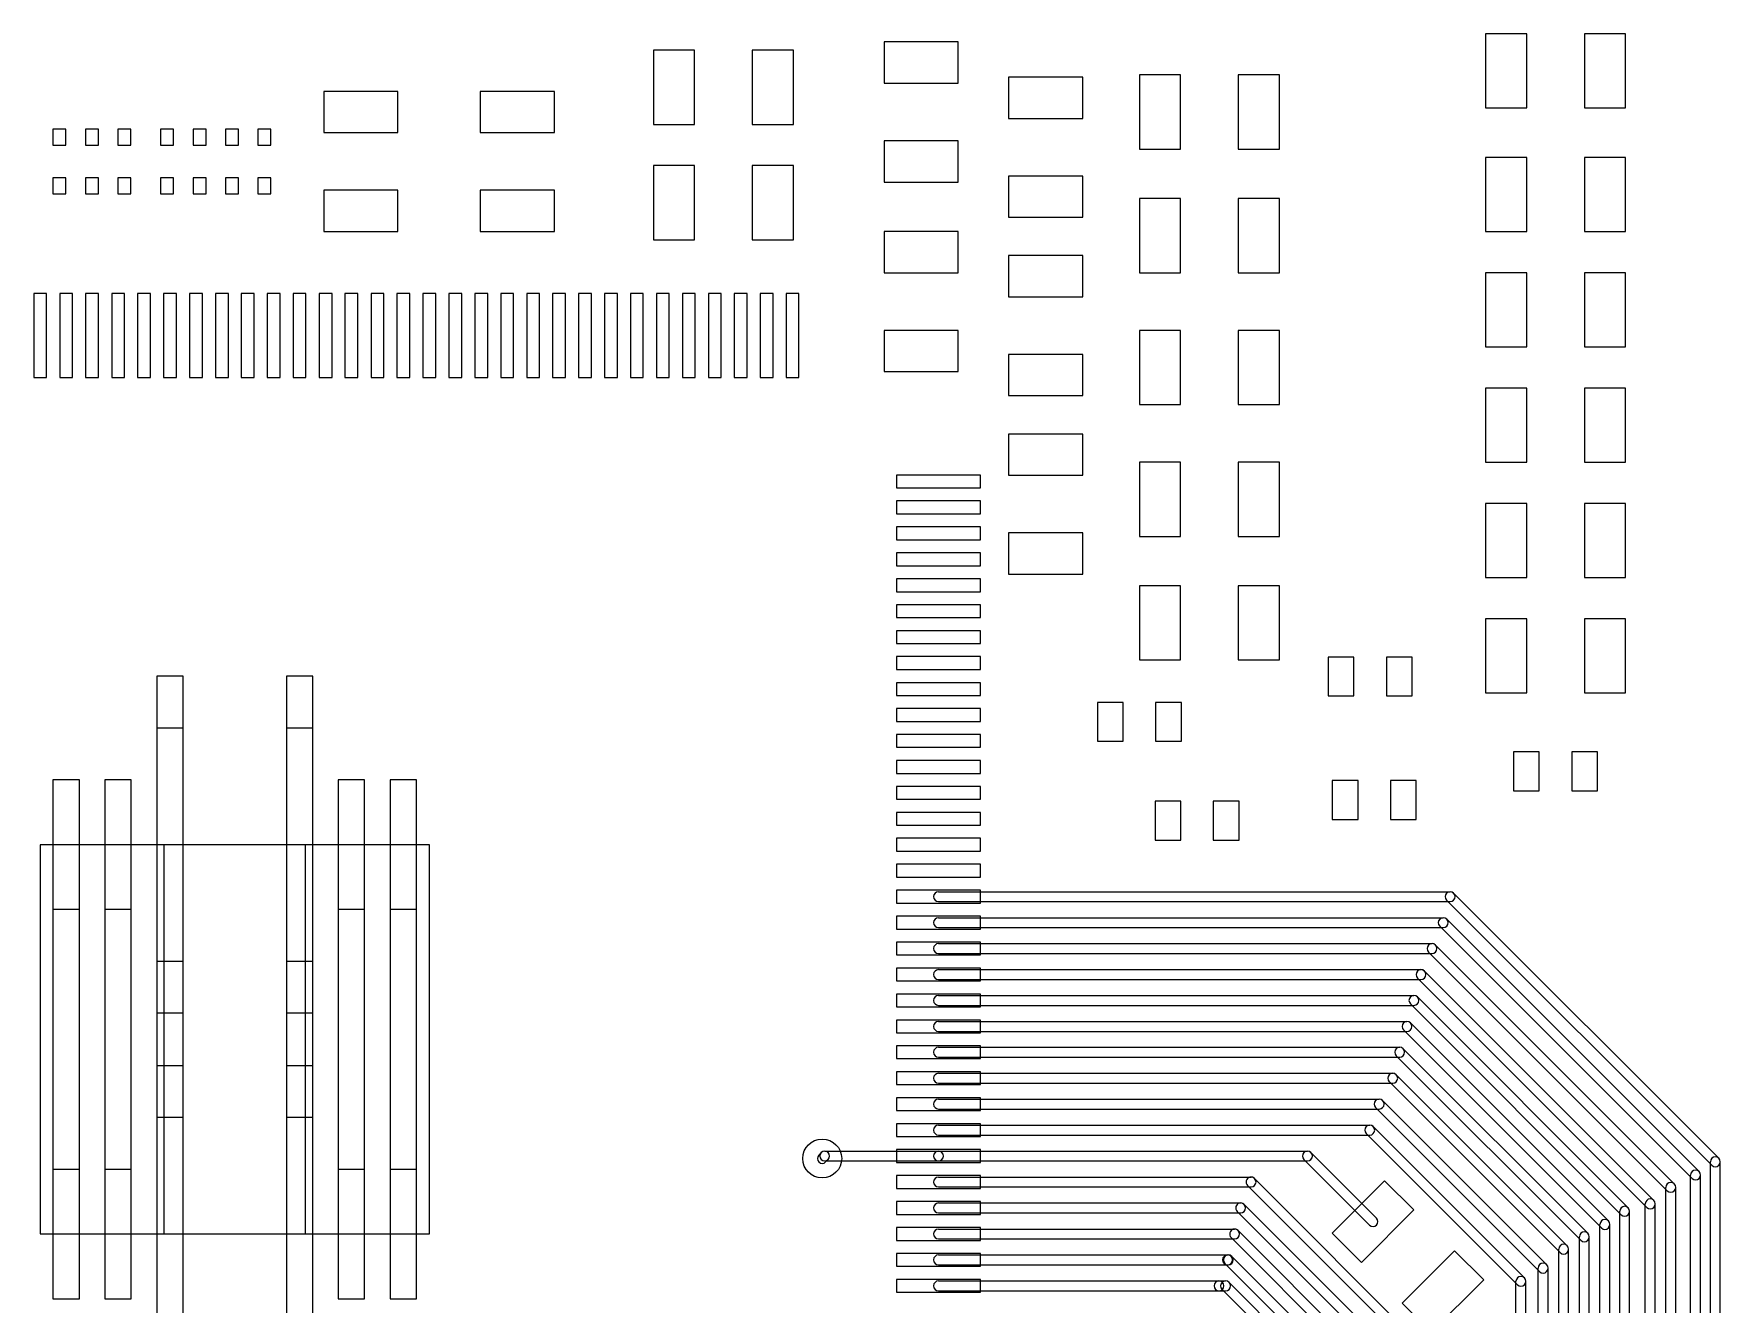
# Model space of a CAD drawing. Extents: x 61.7 to 142.8, y -131.7 to -55.6.
# Drawn here: x 110.4 to 136.4, y -95.08 to -75.5 of the extents above; entities that cross this region are included whole.
import ezdxf

# ---------------------------------------------------------------- set-up
doc = ezdxf.new("R2010")
doc.units = 0
doc.header["$MEASUREMENT"] = 0
doc.layers.add('BLACK', color=250, linetype='CONTINUOUS')

msp = doc.modelspace()

# ---------------------------------------------------------------- linework, layer by layer
at = {"layer": 'BLACK'}
for p, q in [((124.651, -75.6285), (123.508, -75.6285)), ((123.508, -75.6285), (123.508, -76.2635)), ((124.651, -76.2635), (124.651, -75.6285)), ((132.779, -75.5015), (132.779, -76.6445)), ((133.414, -75.5015), (132.779, -75.5015)), ((133.414, -76.6445), (133.414, -75.5015)), ((134.303, -75.5015), (134.303, -76.6445)), ((134.938, -75.5015), (134.303, -75.5015)), ((134.938, -76.6445), (134.938, -75.5015)), ((120.587, -75.7555), (119.952, -75.7555)), ((119.952, -75.7555), (119.952, -76.8985)), ((120.587, -76.8985), (120.587, -75.7555)), ((122.111, -75.7555), (121.476, -75.7555)), ((121.476, -75.7555), (121.476, -76.8985)), ((122.111, -76.8985), (122.111, -75.7555)), ((126.572, -76.1705), (125.429, -76.1705)), ((125.429, -76.1705), (125.429, -76.8055)), ((126.572, -76.8055), (126.572, -76.1705)), ((128.08, -76.1365), (127.445, -76.1365)), ((127.445, -76.1365), (127.445, -77.2795)), ((128.08, -77.2795), (128.08, -76.1365)), ((129.604, -76.1365), (128.969, -76.1365)), ((128.969, -76.1365), (128.969, -77.2795)), ((129.604, -77.2795), (129.604, -76.1365)), ((116.015, -76.3905), (114.872, -76.3905)), ((114.872, -76.3905), (114.872, -77.0255)), ((116.015, -77.0255), (116.015, -76.3905)), ((118.428, -76.3905), (117.285, -76.3905)), ((117.285, -76.3905), (117.285, -77.0255)), ((118.428, -77.0255), (118.428, -76.3905)), ((123.508, -76.2635), (124.651, -76.2635)), ((132.779, -76.6445), (133.414, -76.6445)), ((134.303, -76.6445), (134.938, -76.6445)), ((119.952, -76.8985), (120.587, -76.8985)), ((121.476, -76.8985), (122.111, -76.8985)), ((125.429, -76.8055), (126.572, -76.8055)), ((110.698, -76.97), (110.698, -77.22)), ((110.898, -76.97), (110.698, -76.97)), ((110.898, -77.22), (110.898, -76.97)), ((111.198, -76.97), (111.198, -77.22)), ((111.398, -76.97), (111.198, -76.97)), ((111.398, -77.22), (111.398, -76.97)), ((111.698, -76.97), (111.698, -77.22)), ((111.898, -76.97), (111.698, -76.97)), ((111.898, -77.22), (111.898, -76.97)), ((112.357, -76.97), (112.357, -77.22)), ((112.557, -76.97), (112.357, -76.97)), ((112.557, -77.22), (112.557, -76.97)), ((112.857, -76.97), (112.857, -77.22)), ((113.057, -76.97), (112.857, -76.97)), ((113.057, -77.22), (113.057, -76.97)), ((113.357, -76.97), (113.357, -77.22)), ((113.557, -76.97), (113.357, -76.97)), ((113.557, -77.22), (113.557, -76.97)), ((113.857, -76.97), (113.857, -77.22)), ((114.057, -76.97), (113.857, -76.97)), ((114.057, -77.22), (114.057, -76.97)), ((114.872, -77.0255), (116.015, -77.0255)), ((117.285, -77.0255), (118.428, -77.0255)), ((124.651, -77.1525), (123.508, -77.1525)), ((123.508, -77.1525), (123.508, -77.7875)), ((124.651, -77.7875), (124.651, -77.1525)), ((110.698, -77.22), (110.898, -77.22)), ((111.198, -77.22), (111.398, -77.22)), ((111.698, -77.22), (111.898, -77.22)), ((112.357, -77.22), (112.557, -77.22)), ((112.857, -77.22), (113.057, -77.22)), ((113.357, -77.22), (113.557, -77.22)), ((113.857, -77.22), (114.057, -77.22)), ((127.445, -77.2795), (128.08, -77.2795)), ((128.969, -77.2795), (129.604, -77.2795)), ((133.414, -77.4065), (132.779, -77.4065)), ((132.779, -77.4065), (132.779, -78.5495)), ((133.414, -78.5495), (133.414, -77.4065)), ((134.938, -77.4065), (134.303, -77.4065)), ((134.303, -77.4065), (134.303, -78.5495)), ((134.938, -78.5495), (134.938, -77.4065)), ((110.698, -77.72), (110.698, -77.97)), ((110.898, -77.72), (110.698, -77.72)), ((110.898, -77.97), (110.898, -77.72)), ((111.198, -77.72), (111.198, -77.97)), ((111.398, -77.72), (111.198, -77.72)), ((111.398, -77.97), (111.398, -77.72)), ((111.698, -77.72), (111.698, -77.97)), ((111.898, -77.72), (111.698, -77.72)), ((111.898, -77.97), (111.898, -77.72)), ((112.357, -77.72), (112.357, -77.97)), ((112.557, -77.72), (112.357, -77.72)), ((112.557, -77.97), (112.557, -77.72)), ((112.857, -77.72), (112.857, -77.97)), ((113.057, -77.72), (112.857, -77.72)), ((113.057, -77.97), (113.057, -77.72)), ((113.357, -77.72), (113.357, -77.97)), ((113.557, -77.72), (113.357, -77.72)), ((113.557, -77.97), (113.557, -77.72)), ((113.857, -77.72), (113.857, -77.97)), ((114.057, -77.72), (113.857, -77.72)), ((114.057, -77.97), (114.057, -77.72)), ((120.587, -77.5335), (119.952, -77.5335)), ((119.952, -77.5335), (119.952, -78.6765)), ((120.587, -78.6765), (120.587, -77.5335)), ((122.111, -77.5335), (121.476, -77.5335)), ((121.476, -77.5335), (121.476, -78.6765)), ((122.111, -78.6765), (122.111, -77.5335)), ((126.572, -77.6945), (125.429, -77.6945)), ((125.429, -77.6945), (125.429, -78.3295)), ((126.572, -78.3295), (126.572, -77.6945)), ((110.698, -77.97), (110.898, -77.97)), ((111.198, -77.97), (111.398, -77.97)), ((111.698, -77.97), (111.898, -77.97)), ((112.357, -77.97), (112.557, -77.97)), ((112.857, -77.97), (113.057, -77.97)), ((113.357, -77.97), (113.557, -77.97)), ((113.857, -77.97), (114.057, -77.97)), ((116.015, -77.9145), (114.872, -77.9145)), ((114.872, -77.9145), (114.872, -78.5495)), ((116.015, -78.5495), (116.015, -77.9145)), ((118.428, -77.9145), (117.285, -77.9145)), ((117.285, -77.9145), (117.285, -78.5495)), ((118.428, -78.5495), (118.428, -77.9145)), ((123.508, -77.7875), (124.651, -77.7875)), ((128.08, -78.0415), (127.445, -78.0415)), ((127.445, -78.0415), (127.445, -79.1845)), ((128.08, -79.1845), (128.08, -78.0415)), ((129.604, -78.0415), (128.969, -78.0415)), ((128.969, -78.0415), (128.969, -79.1845)), ((129.604, -79.1845), (129.604, -78.0415)), ((125.429, -78.3295), (126.572, -78.3295)), ((114.872, -78.5495), (116.015, -78.5495)), ((117.285, -78.5495), (118.428, -78.5495)), ((119.952, -78.6765), (120.587, -78.6765)), ((121.476, -78.6765), (122.111, -78.6765)), ((124.651, -78.5495), (123.508, -78.5495)), ((123.508, -78.5495), (123.508, -79.1845)), ((124.651, -79.1845), (124.651, -78.5495)), ((132.779, -78.5495), (133.414, -78.5495)), ((134.303, -78.5495), (134.938, -78.5495)), ((126.572, -78.9205), (125.429, -78.9205)), ((125.429, -78.9205), (125.429, -79.5555)), ((126.572, -79.5555), (126.572, -78.9205)), ((123.508, -79.1845), (124.651, -79.1845)), ((127.445, -79.1845), (128.08, -79.1845)), ((128.969, -79.1845), (129.604, -79.1845)), ((133.414, -79.1845), (132.779, -79.1845)), ((132.779, -79.1845), (132.779, -80.3275)), ((133.414, -80.3275), (133.414, -79.1845)), ((134.938, -79.1845), (134.303, -79.1845)), ((134.303, -79.1845), (134.303, -80.3275)), ((134.938, -80.3275), (134.938, -79.1845)), ((110.401, -79.5027), (110.401, -80.8006)), ((110.599, -79.5027), (110.401, -79.5027)), ((110.599, -80.8006), (110.599, -79.5027)), ((110.803, -79.5027), (110.803, -80.8006)), ((111.001, -79.5027), (110.803, -79.5027)), ((111.001, -80.8006), (111.001, -79.5027)), ((111.201, -79.5027), (111.201, -80.8006)), ((111.399, -79.5027), (111.201, -79.5027)), ((111.399, -80.8006), (111.399, -79.5027)), ((111.603, -79.5027), (111.603, -80.8006)), ((111.801, -79.5027), (111.603, -79.5027)), ((111.801, -80.8006), (111.801, -79.5027)), ((112.001, -79.5027), (112.001, -80.8006)), ((112.2, -79.5027), (112.001, -79.5027)), ((112.2, -80.8006), (112.2, -79.5027)), ((112.403, -79.5027), (112.403, -80.8006)), ((112.601, -79.5027), (112.403, -79.5027)), ((112.601, -80.8006), (112.601, -79.5027)), ((112.802, -79.5027), (112.802, -80.8006)), ((113, -79.5027), (112.802, -79.5027)), ((113, -80.8006), (113, -79.5027)), ((113.203, -79.5027), (113.203, -80.8006)), ((113.401, -79.5027), (113.203, -79.5027)), ((113.401, -80.8006), (113.401, -79.5027)), ((113.599, -79.5027), (113.599, -80.8006)), ((113.797, -79.5027), (113.599, -79.5027)), ((113.797, -80.8006), (113.797, -79.5027)), ((114, -79.5027), (114, -80.8006)), ((114.199, -79.5027), (114, -79.5027)), ((114.199, -80.8006), (114.199, -79.5027)), ((114.399, -79.5027), (114.399, -80.8006)), ((114.597, -79.5027), (114.399, -79.5027)), ((114.597, -80.8006), (114.597, -79.5027)), ((114.8, -79.5027), (114.8, -80.8006)), ((114.999, -79.5027), (114.8, -79.5027)), ((114.999, -80.8006), (114.999, -79.5027)), ((115.199, -79.5027), (115.199, -80.8006)), ((115.397, -79.5027), (115.199, -79.5027)), ((115.397, -80.8006), (115.397, -79.5027)), ((115.601, -79.5027), (115.601, -80.8006)), ((115.799, -79.5027), (115.601, -79.5027)), ((115.799, -80.8006), (115.799, -79.5027)), ((115.999, -79.5027), (115.999, -80.8006)), ((116.197, -79.5027), (115.999, -79.5027)), ((116.197, -80.8006), (116.197, -79.5027)), ((116.401, -79.5027), (116.401, -80.8006)), ((116.599, -79.5027), (116.401, -79.5027)), ((116.599, -80.8006), (116.599, -79.5027)), ((116.799, -79.5027), (116.799, -80.8006)), ((116.998, -79.5027), (116.799, -79.5027)), ((116.998, -80.8006), (116.998, -79.5027)), ((117.201, -79.5027), (117.201, -80.8006)), ((117.399, -79.5027), (117.201, -79.5027)), ((117.399, -80.8006), (117.399, -79.5027)), ((117.6, -79.5027), (117.6, -80.8006)), ((117.798, -79.5027), (117.6, -79.5027)), ((117.798, -80.8006), (117.798, -79.5027)), ((118.001, -79.5027), (118.001, -80.8006)), ((118.199, -79.5027), (118.001, -79.5027)), ((118.199, -80.8006), (118.199, -79.5027)), ((118.4, -79.5027), (118.4, -80.8006)), ((118.598, -79.5027), (118.4, -79.5027)), ((118.598, -80.8006), (118.598, -79.5027)), ((118.798, -79.5027), (118.798, -80.8006)), ((118.997, -79.5027), (118.798, -79.5027)), ((118.997, -80.8006), (118.997, -79.5027)), ((119.2, -79.5027), (119.2, -80.8006)), ((119.398, -79.5027), (119.2, -79.5027)), ((119.398, -80.8006), (119.398, -79.5027)), ((119.599, -79.5027), (119.599, -80.8006)), ((119.797, -79.5027), (119.599, -79.5027)), ((119.797, -80.8006), (119.797, -79.5027)), ((120, -79.5027), (120, -80.8006)), ((120.198, -79.5027), (120, -79.5027)), ((120.198, -80.8006), (120.198, -79.5027)), ((120.399, -79.5027), (120.399, -80.8006)), ((120.597, -79.5027), (120.399, -79.5027)), ((120.597, -80.8006), (120.597, -79.5027)), ((120.8, -79.5027), (120.8, -80.8006)), ((120.998, -79.5027), (120.8, -79.5027)), ((120.998, -80.8006), (120.998, -79.5027)), ((121.199, -79.5027), (121.199, -80.8006)), ((121.397, -79.5027), (121.199, -79.5027)), ((121.397, -80.8006), (121.397, -79.5027)), ((121.6, -79.5027), (121.6, -80.8006)), ((121.798, -79.5027), (121.6, -79.5027)), ((121.798, -80.8006), (121.798, -79.5027)), ((121.999, -79.5027), (121.999, -80.8006)), ((122.197, -79.5027), (121.999, -79.5027)), ((122.197, -80.8006), (122.197, -79.5027)), ((125.429, -79.5555), (126.572, -79.5555)), ((124.651, -80.0735), (123.508, -80.0735)), ((123.508, -80.0735), (123.508, -80.7085)), ((124.651, -80.7085), (124.651, -80.0735)), ((128.08, -80.0735), (127.445, -80.0735)), ((127.445, -80.0735), (127.445, -81.2165)), ((128.08, -81.2165), (128.08, -80.0735)), ((129.604, -80.0735), (128.969, -80.0735)), ((128.969, -80.0735), (128.969, -81.2165)), ((129.604, -81.2165), (129.604, -80.0735)), ((132.779, -80.3275), (133.414, -80.3275)), ((134.303, -80.3275), (134.938, -80.3275)), ((126.572, -80.4445), (125.429, -80.4445)), ((125.429, -80.4445), (125.429, -81.0795)), ((126.572, -81.0795), (126.572, -80.4445)), ((110.401, -80.8006), (110.599, -80.8006)), ((110.803, -80.8006), (111.001, -80.8006)), ((111.201, -80.8006), (111.399, -80.8006)), ((111.603, -80.8006), (111.801, -80.8006)), ((112.001, -80.8006), (112.2, -80.8006)), ((112.403, -80.8006), (112.601, -80.8006)), ((112.802, -80.8006), (113, -80.8006)), ((113.203, -80.8006), (113.401, -80.8006)), ((113.599, -80.8006), (113.797, -80.8006)), ((114, -80.8006), (114.199, -80.8006)), ((114.399, -80.8006), (114.597, -80.8006)), ((114.8, -80.8006), (114.999, -80.8006)), ((115.199, -80.8006), (115.397, -80.8006)), ((115.601, -80.8006), (115.799, -80.8006)), ((115.999, -80.8006), (116.197, -80.8006)), ((116.401, -80.8006), (116.599, -80.8006)), ((116.799, -80.8006), (116.998, -80.8006)), ((117.201, -80.8006), (117.399, -80.8006)), ((117.6, -80.8006), (117.798, -80.8006)), ((118.001, -80.8006), (118.199, -80.8006)), ((118.4, -80.8006), (118.598, -80.8006)), ((118.798, -80.8006), (118.997, -80.8006)), ((119.2, -80.8006), (119.398, -80.8006)), ((119.599, -80.8006), (119.797, -80.8006)), ((120, -80.8006), (120.198, -80.8006)), ((120.399, -80.8006), (120.597, -80.8006)), ((120.8, -80.8006), (120.998, -80.8006)), ((121.199, -80.8006), (121.397, -80.8006)), ((121.6, -80.8006), (121.798, -80.8006)), ((121.999, -80.8006), (122.197, -80.8006)), ((123.508, -80.7085), (124.651, -80.7085)), ((125.429, -81.0795), (126.572, -81.0795)), ((133.414, -80.9625), (132.779, -80.9625)), ((132.779, -80.9625), (132.779, -82.1055)), ((133.414, -82.1055), (133.414, -80.9625)), ((134.938, -80.9625), (134.303, -80.9625)), ((134.303, -80.9625), (134.303, -82.1055)), ((134.938, -82.1055), (134.938, -80.9625)), ((127.445, -81.2165), (128.08, -81.2165)), ((128.969, -81.2165), (129.604, -81.2165)), ((126.572, -81.6705), (125.429, -81.6705)), ((125.429, -81.6705), (125.429, -82.3055)), ((126.572, -82.3055), (126.572, -81.6705)), ((128.08, -82.1055), (127.445, -82.1055)), ((127.445, -82.1055), (127.445, -83.2485)), ((128.08, -83.2485), (128.08, -82.1055)), ((129.604, -82.1055), (128.969, -82.1055)), ((128.969, -82.1055), (128.969, -83.2485)), ((129.604, -83.2485), (129.604, -82.1055)), ((132.779, -82.1055), (133.414, -82.1055)), ((134.303, -82.1055), (134.938, -82.1055)), ((123.699, -82.303), (123.699, -82.5012)), ((124.997, -82.303), (123.699, -82.303)), ((124.997, -82.5012), (124.997, -82.303)), ((125.429, -82.3055), (126.572, -82.3055)), ((123.699, -82.5012), (124.997, -82.5012)), ((123.699, -82.7018), (123.699, -82.8999)), ((124.997, -82.7018), (123.699, -82.7018)), ((123.699, -82.8999), (124.997, -82.8999)), ((124.997, -82.8999), (124.997, -82.7018)), ((132.779, -82.7405), (132.779, -83.8835)), ((133.414, -82.7405), (132.779, -82.7405)), ((133.414, -83.8835), (133.414, -82.7405)), ((134.303, -82.7405), (134.303, -83.8835)), ((134.938, -82.7405), (134.303, -82.7405)), ((134.938, -83.8835), (134.938, -82.7405)), ((123.699, -83.1031), (123.699, -83.3013)), ((124.997, -83.1031), (123.699, -83.1031)), ((124.997, -83.3013), (124.997, -83.1031)), ((123.699, -83.3013), (124.997, -83.3013)), ((126.572, -83.1945), (125.429, -83.1945)), ((125.429, -83.1945), (125.429, -83.8295)), ((126.572, -83.8295), (126.572, -83.1945)), ((127.445, -83.2485), (128.08, -83.2485)), ((128.969, -83.2485), (129.604, -83.2485)), ((123.699, -83.5019), (123.699, -83.7)), ((124.997, -83.5019), (123.699, -83.5019)), ((123.699, -83.7), (124.997, -83.7)), ((124.997, -83.7), (124.997, -83.5019)), ((123.699, -83.9032), (123.699, -84.1014)), ((124.997, -83.9032), (123.699, -83.9032)), ((124.997, -84.1014), (124.997, -83.9032)), ((125.429, -83.8295), (126.572, -83.8295)), ((132.779, -83.8835), (133.414, -83.8835)), ((134.303, -83.8835), (134.938, -83.8835)), ((123.699, -84.1014), (124.997, -84.1014)), ((127.445, -84.0105), (127.445, -85.1535)), ((128.08, -84.0105), (127.445, -84.0105)), ((128.08, -85.1535), (128.08, -84.0105)), ((128.969, -84.0105), (128.969, -85.1535)), ((129.604, -84.0105), (128.969, -84.0105)), ((129.604, -85.1535), (129.604, -84.0105)), ((123.699, -84.302), (123.699, -84.5001)), ((124.997, -84.302), (123.699, -84.302)), ((124.997, -84.5001), (124.997, -84.302)), ((123.699, -84.5001), (124.997, -84.5001)), ((123.699, -84.7033), (123.699, -84.9015)), ((124.997, -84.7033), (123.699, -84.7033)), ((124.997, -84.9015), (124.997, -84.7033)), ((133.414, -84.5185), (132.779, -84.5185)), ((132.779, -84.5185), (132.779, -85.6615)), ((133.414, -85.6615), (133.414, -84.5185)), ((134.938, -84.5185), (134.303, -84.5185)), ((134.303, -84.5185), (134.303, -85.6615)), ((134.938, -85.6615), (134.938, -84.5185)), ((123.699, -84.9015), (124.997, -84.9015)), ((123.699, -85.1021), (123.699, -85.3002)), ((124.997, -85.1021), (123.699, -85.1021)), ((124.997, -85.3002), (124.997, -85.1021)), ((127.445, -85.1535), (128.08, -85.1535)), ((128.969, -85.1535), (129.604, -85.1535)), ((130.75, -85.1078), (130.352, -85.1078)), ((130.352, -85.1078), (130.352, -85.7072)), ((130.75, -85.7072), (130.75, -85.1078)), ((131.649, -85.1078), (131.251, -85.1078)), ((131.251, -85.1078), (131.251, -85.7072)), ((131.649, -85.7072), (131.649, -85.1078)), ((112.299, -85.4018), (112.299, -91.4013)), ((112.705, -85.4018), (112.299, -85.4018)), ((112.705, -91.4013), (112.705, -85.4018)), ((114.295, -85.4018), (114.295, -91.4013)), ((114.701, -85.4018), (114.295, -85.4018)), ((114.701, -91.4013), (114.701, -85.4018)), ((123.699, -85.3002), (124.997, -85.3002)), ((123.699, -85.5034), (123.699, -85.7016)), ((124.997, -85.5034), (123.699, -85.5034)), ((124.997, -85.7016), (124.997, -85.5034)), ((123.699, -85.7016), (124.997, -85.7016)), ((130.352, -85.7072), (130.75, -85.7072)), ((131.251, -85.7072), (131.649, -85.7072)), ((132.779, -85.6615), (133.414, -85.6615)), ((134.303, -85.6615), (134.938, -85.6615)), ((123.699, -85.9022), (123.699, -86.1003)), ((124.997, -85.9022), (123.699, -85.9022)), ((124.997, -86.1003), (124.997, -85.9022)), ((127.194, -85.8063), (126.796, -85.8063)), ((126.796, -85.8063), (126.796, -86.4057)), ((127.194, -86.4057), (127.194, -85.8063)), ((128.093, -85.8063), (127.695, -85.8063)), ((127.695, -85.8063), (127.695, -86.4057)), ((128.093, -86.4057), (128.093, -85.8063)), ((112.299, -86.2019), (112.299, -92.2014)), ((112.705, -86.2019), (112.299, -86.2019)), ((112.705, -92.2014), (112.705, -86.2019)), ((114.295, -86.2019), (114.295, -92.2014)), ((114.701, -86.2019), (114.295, -86.2019)), ((114.701, -92.2014), (114.701, -86.2019)), ((123.699, -86.1003), (124.997, -86.1003)), ((123.699, -86.301), (123.699, -86.4991)), ((124.997, -86.301), (123.699, -86.301)), ((124.997, -86.4991), (124.997, -86.301)), ((123.699, -86.4991), (124.997, -86.4991)), ((126.796, -86.4057), (127.194, -86.4057)), ((127.695, -86.4057), (128.093, -86.4057)), ((133.608, -86.5683), (133.209, -86.5683)), ((133.209, -86.5683), (133.209, -87.1677)), ((133.608, -87.1677), (133.608, -86.5683)), ((134.507, -86.5683), (134.108, -86.5683)), ((134.108, -86.5683), (134.108, -87.1677)), ((134.507, -87.1677), (134.507, -86.5683)), ((123.699, -86.7023), (123.699, -86.9004)), ((124.997, -86.7023), (123.699, -86.7023)), ((124.997, -86.9004), (124.997, -86.7023)), ((110.698, -87.002), (110.698, -93.0015)), ((111.105, -87.002), (110.698, -87.002)), ((111.105, -93.0015), (111.105, -87.002)), ((111.498, -87.002), (111.498, -93.0015)), ((111.905, -87.002), (111.498, -87.002)), ((111.905, -93.0015), (111.905, -87.002)), ((115.095, -87.002), (115.095, -93.0015)), ((115.502, -87.002), (115.095, -87.002)), ((115.502, -93.0015), (115.502, -87.002)), ((115.895, -87.002), (115.895, -93.0015)), ((116.302, -87.002), (115.895, -87.002)), ((116.302, -93.0015), (116.302, -87.002)), ((123.699, -86.9004), (124.997, -86.9004)), ((130.415, -87.0128), (130.415, -87.6122)), ((130.814, -87.0128), (130.415, -87.0128)), ((130.814, -87.6122), (130.814, -87.0128)), ((131.314, -87.0128), (131.314, -87.6122)), ((131.713, -87.0128), (131.314, -87.0128)), ((131.713, -87.6122), (131.713, -87.0128)), ((123.699, -87.1011), (123.699, -87.2992)), ((124.997, -87.1011), (123.699, -87.1011)), ((123.699, -87.2992), (124.997, -87.2992)), ((124.997, -87.2992), (124.997, -87.1011)), ((128.083, -87.3303), (127.685, -87.3303)), ((127.685, -87.3303), (127.685, -87.9297)), ((128.083, -87.9297), (128.083, -87.3303)), ((128.982, -87.3303), (128.584, -87.3303)), ((128.584, -87.3303), (128.584, -87.9297)), ((128.982, -87.9297), (128.982, -87.3303)), ((133.209, -87.1677), (133.608, -87.1677)), ((134.108, -87.1677), (134.507, -87.1677)), ((123.699, -87.5024), (123.699, -87.7005)), ((124.997, -87.5024), (123.699, -87.5024)), ((124.997, -87.7005), (124.997, -87.5024)), ((123.699, -87.7005), (124.997, -87.7005)), ((130.415, -87.6122), (130.814, -87.6122)), ((131.314, -87.6122), (131.713, -87.6122)), ((110.5, -88.0003), (110.5, -93.9997)), ((116.5, -88.0003), (110.5, -88.0003)), ((112.409, -88.0003), (112.409, -93.9997)), ((114.591, -88.0003), (112.409, -88.0003)), ((114.591, -93.9997), (114.591, -88.0003)), ((116.5, -93.9997), (116.5, -88.0003)), ((123.699, -87.9012), (123.699, -88.0993)), ((124.997, -87.9012), (123.699, -87.9012)), ((123.699, -88.0993), (124.997, -88.0993)), ((124.997, -88.0993), (124.997, -87.9012)), ((127.685, -87.9297), (128.083, -87.9297)), ((128.584, -87.9297), (128.982, -87.9297)), ((123.699, -88.3025), (123.699, -88.5006)), ((124.997, -88.3025), (123.699, -88.3025)), ((124.997, -88.5006), (124.997, -88.3025)), ((123.699, -88.5006), (124.997, -88.5006)), ((123.699, -88.7013), (123.699, -88.8994)), ((124.997, -88.7013), (123.699, -88.7013)), ((123.699, -88.8994), (124.997, -88.8994)), ((124.348, -88.7242), (132.234, -88.7242)), ((124.348, -88.8766), (132.234, -88.8766)), ((124.997, -88.8994), (124.997, -88.7013)), ((132.18, -88.8542), (136.268, -92.9417)), ((132.288, -88.7465), (136.376, -92.8339)), ((110.698, -88.9985), (110.698, -94.998)), ((111.105, -88.9985), (110.698, -88.9985)), ((111.105, -94.998), (111.105, -88.9985)), ((111.498, -88.9985), (111.498, -94.998)), ((111.905, -88.9985), (111.498, -88.9985)), ((111.905, -94.998), (111.905, -88.9985)), ((115.095, -88.9985), (115.095, -94.998)), ((115.502, -88.9985), (115.095, -88.9985)), ((115.502, -94.998), (115.502, -88.9985)), ((115.895, -88.9985), (115.895, -94.998)), ((116.302, -88.9985), (115.895, -88.9985)), ((116.302, -94.998), (116.302, -88.9985)), ((123.699, -89.1026), (123.699, -89.3007)), ((124.997, -89.1026), (123.699, -89.1026)), ((124.348, -89.1255), (132.128, -89.1255)), ((124.997, -89.3007), (124.997, -89.1026)), ((132.182, -89.1478), (136.071, -93.0371)), ((123.699, -89.3007), (124.997, -89.3007)), ((124.348, -89.2779), (132.128, -89.2779)), ((132.074, -89.2556), (135.963, -93.1449)), ((123.699, -89.5014), (123.699, -89.6995)), ((124.997, -89.5014), (123.699, -89.5014)), ((124.348, -89.5243), (131.955, -89.5243)), ((124.348, -89.6767), (131.955, -89.6767)), ((124.997, -89.6995), (124.997, -89.5014)), ((131.901, -89.6543), (135.582, -93.3354)), ((132.009, -89.5466), (135.69, -93.2276)), ((112.299, -89.7986), (112.299, -95.7981)), ((112.705, -89.7986), (112.299, -89.7986)), ((112.705, -95.7981), (112.705, -89.7986)), ((114.295, -89.7986), (114.295, -95.7981)), ((114.701, -89.7986), (114.295, -89.7986)), ((114.701, -95.7981), (114.701, -89.7986)), ((123.699, -89.6995), (124.997, -89.6995)), ((123.699, -89.9027), (123.699, -90.1008)), ((124.997, -89.9027), (123.699, -89.9027)), ((124.348, -89.9256), (131.785, -89.9256)), ((124.997, -90.1008), (124.997, -89.9027)), ((131.839, -89.9479), (135.372, -93.4816)), ((123.699, -90.1008), (124.997, -90.1008)), ((124.348, -90.078), (131.785, -90.078)), ((131.731, -90.0557), (135.265, -93.5894)), ((123.699, -90.3015), (123.699, -90.4996)), ((124.997, -90.3015), (123.699, -90.3015)), ((124.348, -90.3244), (131.676, -90.3244)), ((124.997, -90.4996), (124.997, -90.3015)), ((131.622, -90.4544), (134.871, -93.7037)), ((131.729, -90.3467), (134.979, -93.5959)), ((112.299, -90.5987), (112.299, -96.5982)), ((112.705, -90.5987), (112.299, -90.5987)), ((112.705, -96.5982), (112.705, -90.5987)), ((114.295, -90.5987), (114.295, -96.5982)), ((114.701, -90.5987), (114.295, -90.5987)), ((114.701, -96.5982), (114.701, -90.5987)), ((123.699, -90.4996), (124.997, -90.4996)), ((123.699, -90.7028), (123.699, -90.9009)), ((124.997, -90.7028), (123.699, -90.7028)), ((124.348, -90.4768), (131.676, -90.4768)), ((124.348, -90.7257), (131.569, -90.7257)), ((124.997, -90.9009), (124.997, -90.7028)), ((123.699, -90.9009), (124.997, -90.9009)), ((124.348, -90.8781), (131.569, -90.8781)), ((131.515, -90.8558), (134.566, -93.9069)), ((131.623, -90.748), (134.674, -93.7991)), ((123.699, -91.0991), (123.699, -91.2972)), ((124.997, -91.0991), (123.699, -91.0991)), ((124.348, -91.1219), (131.457, -91.1219)), ((124.997, -91.2972), (124.997, -91.0991)), ((131.511, -91.1442), (134.356, -93.9896)), ((112.299, -91.4013), (112.705, -91.4013)), ((114.295, -91.4013), (114.701, -91.4013)), ((123.699, -91.2972), (124.997, -91.2972)), ((123.699, -91.5004), (123.699, -91.6985)), ((124.997, -91.5004), (123.699, -91.5004)), ((124.348, -91.2743), (131.457, -91.2743)), ((124.997, -91.6985), (124.997, -91.5004)), ((131.403, -91.252), (134.249, -94.0974)), ((123.699, -91.6985), (124.997, -91.6985)), ((124.348, -91.5232), (131.35, -91.5232)), ((124.348, -91.6756), (131.35, -91.6756)), ((131.297, -91.6533), (133.931, -94.2879)), ((131.404, -91.5456), (134.039, -94.1801)), ((123.699, -91.8992), (123.699, -92.0973)), ((124.997, -91.8992), (123.699, -91.8992)), ((124.348, -91.922), (131.14, -91.922)), ((124.997, -92.0973), (124.997, -91.8992)), ((131.194, -91.9443), (133.721, -94.4722)), ((112.299, -92.2014), (112.705, -92.2014)), ((114.295, -92.2014), (114.701, -92.2014)), ((123.699, -92.0973), (124.997, -92.0973)), ((124.348, -92.0744), (131.14, -92.0744)), ((131.086, -92.0521), (133.614, -94.58)), ((123.699, -92.3005), (123.699, -92.4986)), ((124.997, -92.3005), (123.699, -92.3005)), ((123.699, -92.4986), (124.997, -92.4986)), ((124.348, -92.3233), (130.995, -92.3233)), ((124.348, -92.4757), (130.995, -92.4757)), ((124.997, -92.4986), (124.997, -92.3005)), ((130.941, -92.4534), (133.271, -94.7832)), ((131.049, -92.3457), (133.378, -94.6754)), ((122.541, -92.7453), (122.502, -92.784)), ((122.594, -92.7233), (124.348, -92.7233)), ((123.699, -92.6993), (123.699, -92.8974)), ((124.997, -92.6993), (123.699, -92.6993)), ((124.348, -92.7221), (130.035, -92.7221)), ((124.997, -92.8974), (124.997, -92.6993)), ((130.089, -92.7444), (131.1, -93.7556)), ((110.698, -93.0015), (111.105, -93.0015)), ((111.498, -93.0015), (111.905, -93.0015)), ((115.095, -93.0015), (115.502, -93.0015)), ((115.895, -93.0015), (116.302, -93.0015)), ((122.594, -92.8733), (124.348, -92.8733)), ((122.647, -92.8514), (122.608, -92.89)), ((123.699, -92.8974), (124.997, -92.8974)), ((124.348, -92.8745), (130.035, -92.8745)), ((129.981, -92.8522), (130.992, -93.8634)), ((136.246, -96.5708), (136.246, -92.8878)), ((136.398, -96.5708), (136.398, -92.8878)), ((123.699, -93.1006), (123.699, -93.2987)), ((124.997, -93.1006), (123.699, -93.1006)), ((123.699, -93.2987), (124.997, -93.2987)), ((124.348, -93.1234), (129.166, -93.1234)), ((124.348, -93.2758), (129.166, -93.2758)), ((124.997, -93.2987), (124.997, -93.1006)), ((132.552, -96.693), (129.112, -93.2535)), ((132.659, -96.5852), (129.22, -93.1458)), ((131.225, -93.1809), (130.417, -93.9891)), ((131.675, -93.6299), (131.225, -93.1809)), ((135.56, -96.901), (135.56, -93.2815)), ((135.712, -96.901), (135.712, -93.2815)), ((135.941, -96.5708), (135.941, -93.091)), ((136.093, -96.5708), (136.093, -93.091)), ((123.699, -93.4994), (123.699, -93.6975)), ((124.997, -93.4994), (123.699, -93.4994)), ((124.348, -93.5222), (129.006, -93.5222)), ((124.997, -93.6975), (124.997, -93.4994)), ((132.159, -96.644), (129.06, -93.5445)), ((135.242, -97.0915), (135.242, -93.5355)), ((135.395, -97.0915), (135.395, -93.5355)), ((123.699, -93.6975), (124.997, -93.6975)), ((124.348, -93.6746), (129.006, -93.6746)), ((132.052, -96.7518), (128.952, -93.6523)), ((130.866, -94.4381), (131.675, -93.6299)), ((134.849, -100.825), (134.849, -93.6498)), ((135.001, -100.825), (135.001, -93.6498)), ((110.5, -93.9997), (116.5, -93.9997)), ((112.409, -93.9997), (114.591, -93.9997)), ((123.699, -93.9007), (123.699, -94.0988)), ((124.997, -93.9007), (123.699, -93.9007)), ((123.699, -94.0988), (124.997, -94.0988)), ((124.348, -93.9235), (128.912, -93.9235)), ((124.348, -94.0759), (128.912, -94.0759)), ((124.997, -94.0988), (124.997, -93.9007)), ((131.634, -96.8294), (128.858, -94.0536)), ((131.742, -96.7216), (128.966, -93.9459)), ((130.417, -93.9891), (130.866, -94.4381)), ((134.226, -101.346), (134.226, -94.0435)), ((134.379, -101.346), (134.379, -94.0435)), ((134.544, -101.092), (134.544, -93.853)), ((134.696, -101.092), (134.696, -93.853)), ((123.699, -94.2995), (123.699, -94.4976)), ((124.997, -94.2995), (123.699, -94.2995)), ((124.348, -94.3223), (128.803, -94.3223)), ((124.997, -94.4976), (124.997, -94.2995)), ((128.803, -94.3223), (128.816, -94.3223)), ((128.869, -94.3446), (131.242, -96.7169)), ((132.303, -94.2585), (131.495, -95.0667)), ((132.752, -94.7075), (132.303, -94.2585)), ((133.909, -101.924), (133.909, -94.234)), ((134.061, -101.924), (134.061, -94.234)), ((123.699, -94.4976), (124.997, -94.4976)), ((124.348, -94.4747), (128.803, -94.4747)), ((128.762, -94.4524), (131.134, -96.8247)), ((128.803, -94.4747), (128.816, -94.4747)), ((133.591, -98.171), (133.591, -94.5261)), ((133.744, -98.171), (133.744, -94.5261)), ((123.699, -94.7008), (123.699, -94.8989)), ((124.997, -94.7008), (123.699, -94.7008)), ((124.348, -94.7236), (128.671, -94.7236)), ((124.348, -94.876), (128.671, -94.876)), ((124.997, -94.8989), (124.997, -94.7008)), ((128.671, -94.7236), (128.772, -94.7236)), ((128.671, -94.876), (128.772, -94.876)), ((128.718, -94.8537), (130.634, -96.7692)), ((128.826, -94.746), (130.742, -96.6614)), ((131.944, -95.5157), (132.752, -94.7075)), ((133.248, -98.0694), (133.248, -94.7293)), ((133.401, -98.0694), (133.401, -94.7293)), ((110.698, -94.998), (111.105, -94.998)), ((111.498, -94.998), (111.905, -94.998)), ((115.095, -94.998), (115.502, -94.998)), ((115.895, -94.998), (116.302, -94.998)), ((123.699, -94.8989), (124.997, -94.8989)), ((131.495, -95.0667), (131.944, -95.5157))]:
    msp.add_line(p, q, dxfattribs=at)
msp.add_circle((122.555, -92.837), 0.3, dxfattribs=at)
for centre, radius, start, end in [((124.348, -88.8004), 0.0762, 90, 270), ((132.234, -88.8004), 0.0762, 45, 225), ((132.234, -88.8004), 0.0762, 270, 450), ((124.348, -89.2017), 0.0762, 90, 270), ((132.128, -89.2017), 0.0762, 45, 225), ((132.128, -89.2017), 0.0762, 270, 450), ((124.348, -89.6005), 0.0762, 90, 270), ((131.955, -89.6005), 0.0762, 45, 225), ((131.955, -89.6005), 0.0762, 270, 450), ((124.348, -90.0018), 0.0762, 90, 270), ((131.785, -90.0018), 0.0762, 45, 225), ((131.785, -90.0018), 0.0762, 270, 450), ((124.348, -90.4006), 0.0762, 90, 270), ((131.676, -90.4006), 0.0762, 45, 225), ((131.676, -90.4006), 0.0762, 270, 450), ((124.348, -90.8019), 0.0762, 90, 270), ((131.569, -90.8019), 0.0762, 45, 225), ((131.569, -90.8019), 0.0762, 270, 450), ((124.348, -91.1981), 0.0762, 90, 270), ((131.457, -91.1981), 0.0762, 45, 225), ((131.457, -91.1981), 0.0762, 270, 450), ((124.348, -91.5994), 0.0762, 90, 270), ((131.35, -91.5994), 0.0762, 45, 225), ((131.35, -91.5994), 0.0762, 270, 450), ((124.348, -91.9982), 0.0762, 90, 270), ((131.14, -91.9982), 0.0762, 45, 225), ((131.14, -91.9982), 0.0762, 270, 450), ((124.348, -92.3995), 0.0762, 90, 270), ((130.995, -92.3995), 0.0762, 45, 225), ((130.995, -92.3995), 0.0762, 270, 450), ((122.555, -92.837), 0.075, 135, 315), ((122.594, -92.7983), 0.075, 90, 270), ((122.594, -92.7983), 0.075, -45, 135), ((124.348, -92.7983), 0.0762, 90, 270), ((124.348, -92.7983), 0.075, 270, 450), ((130.035, -92.7983), 0.0762, 45, 225), ((130.035, -92.7983), 0.0762, 270, 450), ((136.017, -93.091), 0.0762, 360, 540), ((136.017, -93.091), 0.0762, 225, 405), ((136.322, -92.8878), 0.0762, 360, 540), ((136.322, -92.8878), 0.0762, 225, 405), ((124.348, -93.1996), 0.0762, 90, 270), ((129.166, -93.1996), 0.0762, 405, 585), ((129.166, -93.1996), 0.0762, 270, 450), ((135.636, -93.2815), 0.0762, 360, 540), ((135.636, -93.2815), 0.0762, 225, 405), ((124.348, -93.5984), 0.0762, 90, 270), ((129.006, -93.5984), 0.0762, 405, 585), ((129.006, -93.5984), 0.0762, 270, 450), ((134.925, -93.6498), 0.0762, 360, 540), ((135.319, -93.5355), 0.0762, 360, 540), ((135.319, -93.5355), 0.0762, 225, 405), ((131.046, -93.8095), 0.0762, 225, 405), ((134.62, -93.853), 0.0762, 360, 540), ((134.62, -93.853), 0.0762, 225, 405), ((134.925, -93.6498), 0.0762, 225, 405), ((124.348, -93.9997), 0.0762, 90, 270), ((128.912, -93.9997), 0.0762, 405, 585), ((128.912, -93.9997), 0.0762, 270, 450), ((134.303, -94.0435), 0.0762, 360, 540), ((134.303, -94.0435), 0.0762, 225, 405), ((124.348, -94.3985), 0.0762, 90, 270), ((128.803, -94.3985), 0.0762, 90, 270), ((128.816, -94.3985), 0.0762, 45, 225), ((128.803, -94.3985), 0.0762, 270, 450), ((128.816, -94.3985), 0.0762, 270, 450), ((133.985, -94.234), 0.0762, 360, 540), ((133.985, -94.234), 0.0762, 225, 405), ((133.668, -94.5261), 0.0762, 360, 540), ((133.668, -94.5261), 0.0762, 225, 405), ((124.348, -94.7998), 0.0762, 90, 270), ((128.671, -94.7998), 0.0762, 90, 270), ((128.671, -94.7998), 0.0762, 270, 450), ((128.772, -94.7998), 0.0762, 45, 225), ((128.772, -94.7998), 0.0762, 270, 450), ((133.325, -94.7293), 0.0762, 360, 540), ((133.325, -94.7293), 0.0762, 225, 405)]:
    msp.add_arc(centre, radius, start, end, dxfattribs=at)

doc.saveas('drawing.dxf')
